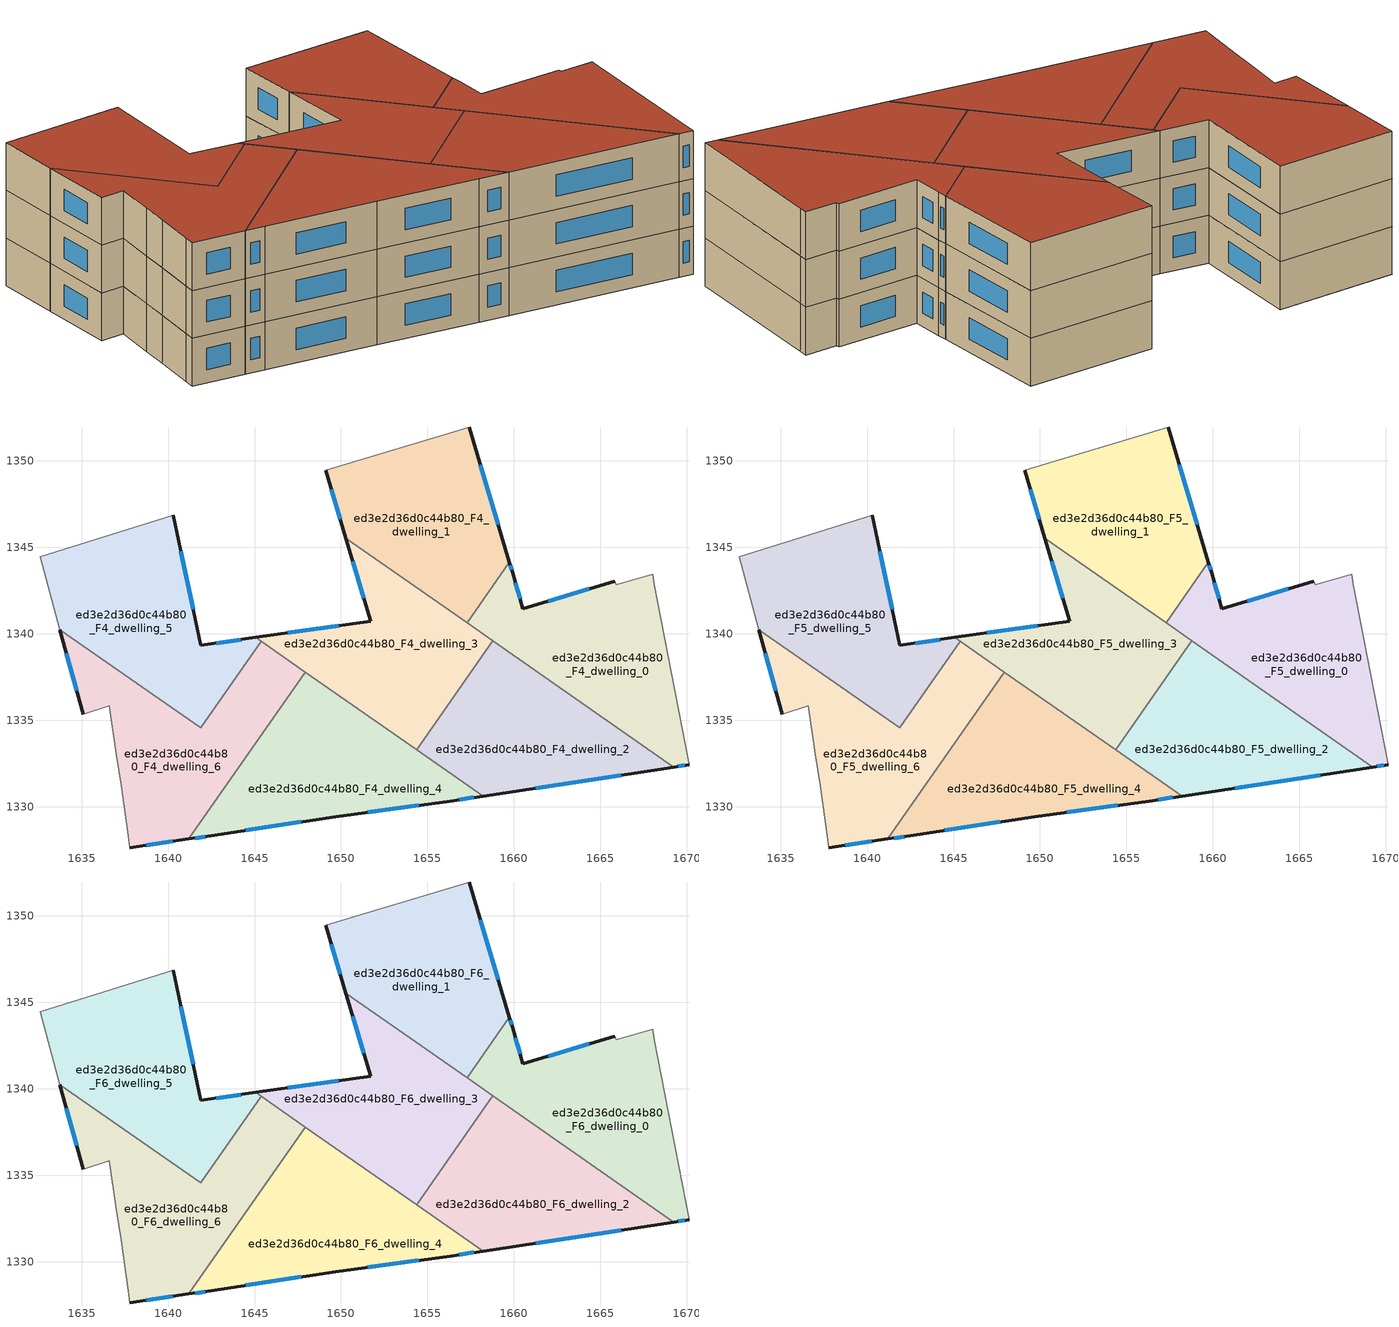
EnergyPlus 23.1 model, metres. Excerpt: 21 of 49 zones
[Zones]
ed3e2d36d0c44b80_F4_dwelling_0
 floor to ed3e2d36d0c44b80_F3_dwelling_0 (EU_floor_Construction): 1668.02,1343.44 1668.12,1342.84 1670.12,1332.43 1669.25,1332.3 1657.29,1340.64 1659.74,1344.15 1659.92,1343.54 1660.52,1341.44 1665.82,1343.04 1665.92,1342.84 z12
 wall outside (EU_wall_Construction): 1665.82,1343.04 1660.52,1341.44 1659.92,1343.54 1659.74,1344.15 / 1669.25,1332.3 1670.12,1332.43 z12:15
 wall adiabatic (EU_wall_Construction): 1670.12,1332.43 1668.12,1342.84 1668.02,1343.44 1665.92,1342.84 1665.82,1343.04 z12:15
 wall to ed3e2d36d0c44b80_F4_dwelling_2 (EU_wall_Construction): 1658.79,1339.6 1669.25,1332.3 z12:15
 wall to ed3e2d36d0c44b80_F4_dwelling_1 (EU_wall_Construction): 1659.74,1344.15 1657.29,1340.64 z12:15
 wall to ed3e2d36d0c44b80_F4_dwelling_3 (EU_wall_Construction): 1657.29,1340.64 1658.79,1339.6 z12:15
 window (EU_Window_Construction): 1664.35,1342.6 1661.98,1341.88 / 1669.49,1332.33 1669.88,1332.39 / 1659.87,1343.71 1659.79,1343.98 / 1660.35,1342.02 1660.08,1342.96 z12.83:14.17
ed3e2d36d0c44b80_F4_dwelling_1
 floor to ed3e2d36d0c44b80_F3_dwelling_1 (EU_floor_Construction): 1657.42,1351.95 1659.74,1344.15 1657.29,1340.64 1650.28,1345.53 1649.11,1349.45 z12
 wall outside (EU_wall_Construction): 1659.74,1344.15 1657.42,1351.95 / 1649.11,1349.45 1650.28,1345.53 z12:15
 wall adiabatic (EU_wall_Construction): 1657.42,1351.95 1649.11,1349.45 z12:15
 wall to ed3e2d36d0c44b80_F4_dwelling_3 (EU_wall_Construction): 1650.28,1345.53 1657.29,1340.64 z12:15
 window (EU_Window_Construction): 1659.09,1346.31 1658.06,1349.79 / 1649.43,1348.36 1649.96,1346.62 z12.83:14.17
ed3e2d36d0c44b80_F4_dwelling_2
 floor to ed3e2d36d0c44b80_F3_dwelling_2 (EU_floor_Construction): 1669.25,1332.3 1658.22,1330.62 1654.39,1333.29 1658.79,1339.59 z12
 wall outside (EU_wall_Construction): 1658.22,1330.62 1669.25,1332.3 z12:15
 wall to ed3e2d36d0c44b80_F4_dwelling_3 (EU_wall_Construction): 1658.79,1339.59 1654.39,1333.29 z12:15
 wall to ed3e2d36d0c44b80_F4_dwelling_4 (EU_wall_Construction): 1654.39,1333.29 1658.22,1330.62 z12:15
 window (EU_Window_Construction): 1661.27,1331.09 1666.19,1331.83 z12.83:14.17
ed3e2d36d0c44b80_F4_dwelling_3
 floor to ed3e2d36d0c44b80_F3_dwelling_3 (EU_floor_Construction): 1658.79,1339.59 1654.39,1333.29 1645.07,1339.79 1651.71,1340.74 1650.28,1345.53 z12
 wall outside (EU_wall_Construction): 1650.28,1345.53 1651.71,1340.74 1645.07,1339.79 z12:15
 wall to ed3e2d36d0c44b80_F4_dwelling_6 (EU_wall_Construction): 1645.38,1339.58 1647.94,1337.79 z12:15
 wall to ed3e2d36d0c44b80_F4_dwelling_5 (EU_wall_Construction): 1645.07,1339.79 1645.38,1339.58 z12:15
 wall to ed3e2d36d0c44b80_F4_dwelling_4 (EU_wall_Construction): 1647.94,1337.79 1654.39,1333.29 z12:15
 window (EU_Window_Construction): 1650.68,1344.21 1651.31,1342.07 / 1649.87,1340.48 1646.91,1340.06 z12.83:14.17
ed3e2d36d0c44b80_F4_dwelling_4
 floor to ed3e2d36d0c44b80_F3_dwelling_4 (EU_floor_Construction): 1658.22,1330.62 1656.31,1330.33 1649.7,1329.43 1642.5,1328.33 1641.2,1328.14 1647.94,1337.79 z12
 wall outside (EU_wall_Construction): 1641.2,1328.14 1642.5,1328.33 1649.7,1329.43 1656.31,1330.33 1658.22,1330.62 z12:15
 wall to ed3e2d36d0c44b80_F4_dwelling_6 (EU_wall_Construction): 1647.94,1337.79 1641.2,1328.14 z12:15
 window (EU_Window_Construction): 1651.53,1329.68 1654.48,1330.08 / 1644.49,1328.64 1647.71,1329.13 / 1641.56,1328.2 1642.14,1328.28 / 1656.84,1330.41 1657.69,1330.54 z12.83:14.17
ed3e2d36d0c44b80_F4_dwelling_5
 floor to ed3e2d36d0c44b80_F3_dwelling_5 (EU_floor_Construction): 1640.3,1346.85 1641.9,1339.34 1645.07,1339.79 1645.38,1339.58 1641.88,1334.57 1633.75,1340.25 1632.6,1344.45 z12
 wall outside (EU_wall_Construction): 1645.07,1339.79 1641.9,1339.34 1640.3,1346.85 z12:15
 wall adiabatic (EU_wall_Construction): 1640.3,1346.85 1632.6,1344.45 1633.75,1340.25 z12:15
 wall to ed3e2d36d0c44b80_F4_dwelling_6 (EU_wall_Construction): 1641.89,1334.57 1645.38,1339.58 / 1633.75,1340.25 1641.88,1334.57 z12:15
 window (EU_Window_Construction): 1641.46,1341.42 1640.75,1344.77 / 1644.19,1339.67 1642.78,1339.47 z12.83:14.17
ed3e2d36d0c44b80_F4_dwelling_6
 floor to ed3e2d36d0c44b80_F3_dwelling_6 (EU_floor_Construction): 1647.94,1337.79 1641.2,1328.14 1637.8,1327.63 1637.7,1328.34 1637.3,1331.24 1637,1333.04 1636.6,1335.84 1635.1,1335.34 1633.75,1340.25 1641.88,1334.57 1645.38,1339.58 z12
 wall outside (EU_wall_Construction): 1633.75,1340.25 1635.1,1335.34 / 1637.8,1327.63 1641.2,1328.14 z12:15
 wall adiabatic (EU_wall_Construction): 1635.1,1335.34 1636.6,1335.84 1637,1333.04 1637.3,1331.24 1637.7,1328.34 1637.8,1327.63 z12:15
 window (EU_Window_Construction): 1634.12,1338.89 1634.72,1336.7 / 1638.74,1327.78 1640.26,1328 z12.83:14.17
ed3e2d36d0c44b80_F5_dwelling_0
 floor to ed3e2d36d0c44b80_F4_dwelling_0 (EU_floor_Construction): 1668.02,1343.44 1668.12,1342.84 1670.12,1332.43 1669.25,1332.3 1657.29,1340.64 1659.74,1344.15 1659.92,1343.54 1660.52,1341.44 1665.82,1343.04 1665.92,1342.84 z15
 wall outside (EU_wall_Construction): 1665.82,1343.04 1660.52,1341.44 1659.92,1343.54 1659.74,1344.15 / 1669.25,1332.3 1670.12,1332.43 z15:18
 wall adiabatic (EU_wall_Construction): 1670.12,1332.43 1668.12,1342.84 1668.02,1343.44 1665.92,1342.84 1665.82,1343.04 z15:18
 wall to ed3e2d36d0c44b80_F5_dwelling_2 (EU_wall_Construction): 1658.79,1339.6 1669.25,1332.3 z15:18
 wall to ed3e2d36d0c44b80_F5_dwelling_1 (EU_wall_Construction): 1659.74,1344.15 1657.29,1340.64 z15:18
 wall to ed3e2d36d0c44b80_F5_dwelling_3 (EU_wall_Construction): 1657.29,1340.64 1658.79,1339.6 z15:18
 window (EU_Window_Construction): 1664.35,1342.6 1661.98,1341.88 / 1669.49,1332.33 1669.88,1332.39 / 1659.87,1343.71 1659.79,1343.98 / 1660.35,1342.02 1660.08,1342.96 z15.83:17.17
ed3e2d36d0c44b80_F5_dwelling_1
 floor to ed3e2d36d0c44b80_F4_dwelling_1 (EU_floor_Construction): 1657.42,1351.95 1659.74,1344.15 1657.29,1340.64 1650.28,1345.53 1649.11,1349.45 z15
 wall outside (EU_wall_Construction): 1659.74,1344.15 1657.42,1351.95 / 1649.11,1349.45 1650.28,1345.53 z15:18
 wall adiabatic (EU_wall_Construction): 1657.42,1351.95 1649.11,1349.45 z15:18
 wall to ed3e2d36d0c44b80_F5_dwelling_3 (EU_wall_Construction): 1650.28,1345.53 1657.29,1340.64 z15:18
 window (EU_Window_Construction): 1659.09,1346.31 1658.06,1349.79 / 1649.43,1348.36 1649.96,1346.62 z15.83:17.17
ed3e2d36d0c44b80_F5_dwelling_2
 floor to ed3e2d36d0c44b80_F4_dwelling_2 (EU_floor_Construction): 1669.25,1332.3 1658.22,1330.62 1654.39,1333.29 1658.79,1339.59 z15
 wall outside (EU_wall_Construction): 1658.22,1330.62 1669.25,1332.3 z15:18
 wall to ed3e2d36d0c44b80_F5_dwelling_3 (EU_wall_Construction): 1658.79,1339.59 1654.39,1333.29 z15:18
 wall to ed3e2d36d0c44b80_F5_dwelling_4 (EU_wall_Construction): 1654.39,1333.29 1658.22,1330.62 z15:18
 window (EU_Window_Construction): 1661.27,1331.09 1666.19,1331.83 z15.83:17.17
ed3e2d36d0c44b80_F5_dwelling_3
 floor to ed3e2d36d0c44b80_F4_dwelling_3 (EU_floor_Construction): 1658.79,1339.59 1654.39,1333.29 1645.07,1339.79 1651.71,1340.74 1650.28,1345.53 z15
 wall outside (EU_wall_Construction): 1650.28,1345.53 1651.71,1340.74 1645.07,1339.79 z15:18
 wall to ed3e2d36d0c44b80_F5_dwelling_6 (EU_wall_Construction): 1645.38,1339.58 1647.94,1337.79 z15:18
 wall to ed3e2d36d0c44b80_F5_dwelling_5 (EU_wall_Construction): 1645.07,1339.79 1645.38,1339.58 z15:18
 wall to ed3e2d36d0c44b80_F5_dwelling_4 (EU_wall_Construction): 1647.94,1337.79 1654.39,1333.29 z15:18
 window (EU_Window_Construction): 1650.68,1344.21 1651.31,1342.07 / 1649.87,1340.48 1646.91,1340.06 z15.83:17.17
ed3e2d36d0c44b80_F5_dwelling_4
 floor to ed3e2d36d0c44b80_F4_dwelling_4 (EU_floor_Construction): 1658.22,1330.62 1656.31,1330.33 1649.7,1329.43 1642.5,1328.33 1641.2,1328.14 1647.94,1337.79 z15
 wall outside (EU_wall_Construction): 1641.2,1328.14 1642.5,1328.33 1649.7,1329.43 1656.31,1330.33 1658.22,1330.62 z15:18
 wall to ed3e2d36d0c44b80_F5_dwelling_6 (EU_wall_Construction): 1647.94,1337.79 1641.2,1328.14 z15:18
 window (EU_Window_Construction): 1651.53,1329.68 1654.48,1330.08 / 1644.49,1328.64 1647.71,1329.13 / 1641.56,1328.2 1642.14,1328.28 / 1656.84,1330.41 1657.69,1330.54 z15.83:17.17
ed3e2d36d0c44b80_F5_dwelling_5
 floor to ed3e2d36d0c44b80_F4_dwelling_5 (EU_floor_Construction): 1640.3,1346.85 1641.9,1339.34 1645.07,1339.79 1645.38,1339.58 1641.88,1334.57 1633.75,1340.25 1632.6,1344.45 z15
 wall outside (EU_wall_Construction): 1645.07,1339.79 1641.9,1339.34 1640.3,1346.85 z15:18
 wall adiabatic (EU_wall_Construction): 1640.3,1346.85 1632.6,1344.45 1633.75,1340.25 z15:18
 wall to ed3e2d36d0c44b80_F5_dwelling_6 (EU_wall_Construction): 1641.89,1334.57 1645.38,1339.58 / 1633.75,1340.25 1641.88,1334.57 z15:18
 window (EU_Window_Construction): 1641.46,1341.42 1640.75,1344.77 / 1644.19,1339.67 1642.78,1339.47 z15.83:17.17
ed3e2d36d0c44b80_F5_dwelling_6
 floor to ed3e2d36d0c44b80_F4_dwelling_6 (EU_floor_Construction): 1647.94,1337.79 1641.2,1328.14 1637.8,1327.63 1637.7,1328.34 1637.3,1331.24 1637,1333.04 1636.6,1335.84 1635.1,1335.34 1633.75,1340.25 1641.88,1334.57 1645.38,1339.58 z15
 wall outside (EU_wall_Construction): 1633.75,1340.25 1635.1,1335.34 / 1637.8,1327.63 1641.2,1328.14 z15:18
 wall adiabatic (EU_wall_Construction): 1635.1,1335.34 1636.6,1335.84 1637,1333.04 1637.3,1331.24 1637.7,1328.34 1637.8,1327.63 z15:18
 window (EU_Window_Construction): 1634.12,1338.89 1634.72,1336.7 / 1638.74,1327.78 1640.26,1328 z15.83:17.17
ed3e2d36d0c44b80_F6_dwelling_0
 floor to ed3e2d36d0c44b80_F5_dwelling_0 (EU_floor_Construction): 1668.02,1343.44 1668.12,1342.84 1670.12,1332.43 1669.25,1332.3 1657.29,1340.64 1659.74,1344.15 1659.92,1343.54 1660.52,1341.44 1665.82,1343.04 1665.92,1342.84 z18
 wall outside (EU_wall_Construction): 1665.82,1343.04 1660.52,1341.44 1659.92,1343.54 1659.74,1344.15 / 1669.25,1332.3 1670.12,1332.43 z18:21
 wall adiabatic (EU_wall_Construction): 1670.12,1332.43 1668.12,1342.84 1668.02,1343.44 1665.92,1342.84 1665.82,1343.04 z18:21
 wall to ed3e2d36d0c44b80_F6_dwelling_2 (EU_wall_Construction): 1658.79,1339.6 1669.25,1332.3 z18:21
 wall to ed3e2d36d0c44b80_F6_dwelling_1 (EU_wall_Construction): 1659.74,1344.15 1657.29,1340.64 z18:21
 wall to ed3e2d36d0c44b80_F6_dwelling_3 (EU_wall_Construction): 1657.29,1340.64 1658.79,1339.6 z18:21
 window (EU_Window_Construction): 1664.35,1342.6 1661.98,1341.88 / 1669.49,1332.33 1669.88,1332.39 / 1659.87,1343.71 1659.79,1343.98 / 1660.35,1342.02 1660.08,1342.96 z18.83:20.17
 roof outside (EU_roof_Construction): 1670.12,1332.43 1668.12,1342.84 1668.02,1343.44 1665.92,1342.84 1665.82,1343.04 1660.52,1341.44 1659.92,1343.54 1659.74,1344.15 1657.29,1340.64 1669.25,1332.3 z21
ed3e2d36d0c44b80_F6_dwelling_1
 floor to ed3e2d36d0c44b80_F5_dwelling_1 (EU_floor_Construction): 1657.42,1351.95 1659.74,1344.15 1657.29,1340.64 1650.28,1345.53 1649.11,1349.45 z18
 wall outside (EU_wall_Construction): 1659.74,1344.15 1657.42,1351.95 / 1649.11,1349.45 1650.28,1345.53 z18:21
 wall adiabatic (EU_wall_Construction): 1657.42,1351.95 1649.11,1349.45 z18:21
 wall to ed3e2d36d0c44b80_F6_dwelling_3 (EU_wall_Construction): 1650.28,1345.53 1657.29,1340.64 z18:21
 window (EU_Window_Construction): 1659.09,1346.31 1658.06,1349.79 / 1649.43,1348.36 1649.96,1346.62 z18.83:20.17
 roof outside (EU_roof_Construction): 1657.29,1340.64 1659.74,1344.15 1657.42,1351.95 1649.11,1349.45 1650.28,1345.53 z21
ed3e2d36d0c44b80_F6_dwelling_2
 floor to ed3e2d36d0c44b80_F5_dwelling_2 (EU_floor_Construction): 1669.25,1332.3 1658.22,1330.62 1654.39,1333.29 1658.79,1339.59 z18
 wall outside (EU_wall_Construction): 1658.22,1330.62 1669.25,1332.3 z18:21
 wall to ed3e2d36d0c44b80_F6_dwelling_3 (EU_wall_Construction): 1658.79,1339.59 1654.39,1333.29 z18:21
 wall to ed3e2d36d0c44b80_F6_dwelling_4 (EU_wall_Construction): 1654.39,1333.29 1658.22,1330.62 z18:21
 window (EU_Window_Construction): 1661.27,1331.09 1666.19,1331.83 z18.83:20.17
 roof outside (EU_roof_Construction): 1669.25,1332.3 1658.79,1339.59 1654.39,1333.29 1658.22,1330.62 z21
ed3e2d36d0c44b80_F6_dwelling_3
 floor to ed3e2d36d0c44b80_F5_dwelling_3 (EU_floor_Construction): 1658.79,1339.59 1654.39,1333.29 1645.07,1339.79 1651.71,1340.74 1650.28,1345.53 z18
 wall outside (EU_wall_Construction): 1650.28,1345.53 1651.71,1340.74 1645.07,1339.79 z18:21
 wall to ed3e2d36d0c44b80_F6_dwelling_6 (EU_wall_Construction): 1645.38,1339.58 1647.94,1337.79 z18:21
 wall to ed3e2d36d0c44b80_F6_dwelling_5 (EU_wall_Construction): 1645.07,1339.79 1645.38,1339.58 z18:21
 wall to ed3e2d36d0c44b80_F6_dwelling_4 (EU_wall_Construction): 1647.94,1337.79 1654.39,1333.29 z18:21
 window (EU_Window_Construction): 1650.68,1344.21 1651.31,1342.07 / 1649.87,1340.48 1646.91,1340.06 z18.83:20.17
 roof outside (EU_roof_Construction): 1654.39,1333.29 1658.79,1339.59 1650.28,1345.53 1651.71,1340.74 1645.07,1339.79 z21
ed3e2d36d0c44b80_F6_dwelling_4
 floor to ed3e2d36d0c44b80_F5_dwelling_4 (EU_floor_Construction): 1658.22,1330.62 1656.31,1330.33 1649.7,1329.43 1642.5,1328.33 1641.2,1328.14 1647.94,1337.79 z18
 wall outside (EU_wall_Construction): 1641.2,1328.14 1642.5,1328.33 1649.7,1329.43 1656.31,1330.33 1658.22,1330.62 z18:21
 wall to ed3e2d36d0c44b80_F6_dwelling_6 (EU_wall_Construction): 1647.94,1337.79 1641.2,1328.14 z18:21
 window (EU_Window_Construction): 1651.53,1329.68 1654.48,1330.08 / 1644.49,1328.64 1647.71,1329.13 / 1641.56,1328.2 1642.14,1328.28 / 1656.84,1330.41 1657.69,1330.54 z18.83:20.17
 roof outside (EU_roof_Construction): 1658.22,1330.62 1647.94,1337.79 1641.2,1328.14 1642.5,1328.33 1649.7,1329.43 1656.31,1330.33 z21
ed3e2d36d0c44b80_F6_dwelling_5
 floor to ed3e2d36d0c44b80_F5_dwelling_5 (EU_floor_Construction): 1640.3,1346.85 1641.9,1339.34 1645.07,1339.79 1645.38,1339.58 1641.88,1334.57 1633.75,1340.25 1632.6,1344.45 z18
 wall outside (EU_wall_Construction): 1645.07,1339.79 1641.9,1339.34 1640.3,1346.85 z18:21
 wall adiabatic (EU_wall_Construction): 1640.3,1346.85 1632.6,1344.45 1633.75,1340.25 z18:21
 wall to ed3e2d36d0c44b80_F6_dwelling_6 (EU_wall_Construction): 1641.89,1334.57 1645.38,1339.58 / 1633.75,1340.25 1641.88,1334.57 z18:21
 window (EU_Window_Construction): 1641.46,1341.42 1640.75,1344.77 / 1644.19,1339.67 1642.78,1339.47 z18.83:20.17
 roof outside (EU_roof_Construction): 1641.89,1334.57 1645.38,1339.58 1645.07,1339.79 1641.9,1339.34 1640.3,1346.85 1632.6,1344.45 1633.75,1340.25 z21
ed3e2d36d0c44b80_F6_dwelling_6
 floor to ed3e2d36d0c44b80_F5_dwelling_6 (EU_floor_Construction): 1647.94,1337.79 1641.2,1328.14 1637.8,1327.63 1637.7,1328.34 1637.3,1331.24 1637,1333.04 1636.6,1335.84 1635.1,1335.34 1633.75,1340.25 1641.88,1334.57 1645.38,1339.58 z18
 wall outside (EU_wall_Construction): 1633.75,1340.25 1635.1,1335.34 / 1637.8,1327.63 1641.2,1328.14 z18:21
 wall adiabatic (EU_wall_Construction): 1635.1,1335.34 1636.6,1335.84 1637,1333.04 1637.3,1331.24 1637.7,1328.34 1637.8,1327.63 z18:21
 window (EU_Window_Construction): 1634.12,1338.89 1634.72,1336.7 / 1638.74,1327.78 1640.26,1328 z18.83:20.17
 roof outside (EU_roof_Construction): 1641.2,1328.14 1647.94,1337.79 1645.38,1339.58 1641.89,1334.57 1633.75,1340.25 1635.1,1335.34 1636.6,1335.84 1637,1333.04 1637.3,1331.24 1637.7,1328.34 1637.8,1327.63 z21
[Building]
EU S2 Campaign: North Axis=0; Terrain=City; Solar Distribution=FullExterior
[Site:Location]
Lyon-Bron: Latitude=45.75; Longitude=5; Time Zone=1; Elevation=198
[SizingPeriod:WeatherFileDays]
AnnualSizingPeriod: Begin Month=1; Begin Day of Month=1; End Month=12; End Day of Month=31; Day of Week for Start Day=Monday; Use Weather File Daylight Saving Period=No; Use Weather File Rain and Snow Indicators=No
[MATERIAL]
EU_InternalMass_Material: Roughness=MediumRough; Thickness=0.1; Conductivity=1; Density=1800; Specific Heat=900; Thermal Absorptance=0.9; Solar Absorptance=0.7; Visible Absorptance=0.7
[MATERIAL:NOMASS] Roughness=MediumRough; Thermal Absorptance=0.9; Solar Absorptance=0.7; Visible Absorptance=0.7
Name | Thermal Resistance
EU_wall_NoMass | 1.97775
EU_roof_NoMass | 1.81626
EU_floor_NoMass | 1.84812
[WINDOWMATERIAL:SIMPLEGLAZINGSYSTEM]
EU_Window_SimpleGlazing: UFactor=3.27502; Solar Heat Gain Coefficient=0.76; Visible Transmittance=0.76
[CONSTRUCTION]
EU_wall_Construction: EU_wall_NoMass
EU_roof_Construction: EU_roof_NoMass
EU_floor_Construction: EU_floor_NoMass
EU_Window_Construction: EU_Window_SimpleGlazing
EU_InternalMass_Construction: EU_InternalMass_Material
[ZONE] Type=1; Multiplier=1; Ceiling Height=autocalculate; Floor Area=autocalculate; Part of Total Floor Area=Yes
Name | Volume
ed3e2d36d0c44b80_F4_dwelling_0; ed3e2d36d0c44b80_F5_dwelling_0; ed3e2d36d0c44b80_F6_dwelling_0 | 213.828
ed3e2d36d0c44b80_F4_dwelling_1; ed3e2d36d0c44b80_F5_dwelling_1; ed3e2d36d0c44b80_F6_dwelling_1 | 213.829
ed3e2d36d0c44b80_F4_dwelling_2; ed3e2d36d0c44b80_F5_dwelling_2; ed3e2d36d0c44b80_F6_dwelling_2 | 200.834
ed3e2d36d0c44b80_F4_dwelling_3; ed3e2d36d0c44b80_F5_dwelling_3; ed3e2d36d0c44b80_F6_dwelling_3 | 200.864
ed3e2d36d0c44b80_F4_dwelling_4; ed3e2d36d0c44b80_F5_dwelling_4; ed3e2d36d0c44b80_F6_dwelling_4 | 220.289
ed3e2d36d0c44b80_F4_dwelling_5; ed3e2d36d0c44b80_F5_dwelling_5; ed3e2d36d0c44b80_F6_dwelling_5 | 226.76
ed3e2d36d0c44b80_F4_dwelling_6; ed3e2d36d0c44b80_F5_dwelling_6; ed3e2d36d0c44b80_F6_dwelling_6 | 220.271
[INTERNALMASS] Construction=EU_InternalMass_Construction
Name | Zone or ZoneList | Surface Area
ed3e2d36d0c44b80_F4_dwelling_0_EU_InternalMass | ed3e2d36d0c44b80_F4_dwelling_0 | 71.2754
ed3e2d36d0c44b80_F4_dwelling_1_EU_InternalMass | ed3e2d36d0c44b80_F4_dwelling_1 | 71.2759
ed3e2d36d0c44b80_F4_dwelling_2_EU_InternalMass | ed3e2d36d0c44b80_F4_dwelling_2 | 66.9418
ed3e2d36d0c44b80_F4_dwelling_3_EU_InternalMass | ed3e2d36d0c44b80_F4_dwelling_3 | 66.9558
ed3e2d36d0c44b80_F4_dwelling_4_EU_InternalMass | ed3e2d36d0c44b80_F4_dwelling_4 | 73.4312
ed3e2d36d0c44b80_F4_dwelling_5_EU_InternalMass | ed3e2d36d0c44b80_F4_dwelling_5 | 75.5865
ed3e2d36d0c44b80_F4_dwelling_6_EU_InternalMass | ed3e2d36d0c44b80_F4_dwelling_6 | 73.4237
ed3e2d36d0c44b80_F5_dwelling_0_EU_InternalMass | ed3e2d36d0c44b80_F5_dwelling_0 | 71.2754
ed3e2d36d0c44b80_F5_dwelling_1_EU_InternalMass | ed3e2d36d0c44b80_F5_dwelling_1 | 71.2759
ed3e2d36d0c44b80_F5_dwelling_2_EU_InternalMass | ed3e2d36d0c44b80_F5_dwelling_2 | 66.9418
ed3e2d36d0c44b80_F5_dwelling_3_EU_InternalMass | ed3e2d36d0c44b80_F5_dwelling_3 | 66.9558
ed3e2d36d0c44b80_F5_dwelling_4_EU_InternalMass | ed3e2d36d0c44b80_F5_dwelling_4 | 73.4312
ed3e2d36d0c44b80_F5_dwelling_5_EU_InternalMass | ed3e2d36d0c44b80_F5_dwelling_5 | 75.5865
ed3e2d36d0c44b80_F5_dwelling_6_EU_InternalMass | ed3e2d36d0c44b80_F5_dwelling_6 | 73.4237
ed3e2d36d0c44b80_F6_dwelling_0_EU_InternalMass | ed3e2d36d0c44b80_F6_dwelling_0 | 71.2754
ed3e2d36d0c44b80_F6_dwelling_1_EU_InternalMass | ed3e2d36d0c44b80_F6_dwelling_1 | 71.2759
ed3e2d36d0c44b80_F6_dwelling_2_EU_InternalMass | ed3e2d36d0c44b80_F6_dwelling_2 | 66.9418
ed3e2d36d0c44b80_F6_dwelling_3_EU_InternalMass | ed3e2d36d0c44b80_F6_dwelling_3 | 66.9558
ed3e2d36d0c44b80_F6_dwelling_4_EU_InternalMass | ed3e2d36d0c44b80_F6_dwelling_4 | 73.4312
ed3e2d36d0c44b80_F6_dwelling_5_EU_InternalMass | ed3e2d36d0c44b80_F6_dwelling_5 | 75.5865
ed3e2d36d0c44b80_F6_dwelling_6_EU_InternalMass | ed3e2d36d0c44b80_F6_dwelling_6 | 73.4237
[OTHEREQUIPMENT] Fuel Type=Electricity; Design Level Calculation Method=Watts/Area; Power per Zone Floor Area=1; Fraction Latent=0; Fraction Radiant=0; Fraction Lost=0; Carbon Dioxide Generation Rate=0; EndUse Subcategory=EU_Step8_InternalGains
Name | Zone or ZoneList or Space or SpaceList | Schedule
EU_Step8_InternalGain_ed3e2d36d0c44b80_F4_dwelling_0_f000 | ed3e2d36d0c44b80_F4_dwelling_0 | EU_Step8_GainSchedule_ed3e2d36d0c44b80_F4_dwelling_0_f000
EU_Step8_InternalGain_ed3e2d36d0c44b80_F4_dwelling_1_f000 | ed3e2d36d0c44b80_F4_dwelling_1 | EU_Step8_GainSchedule_ed3e2d36d0c44b80_F4_dwelling_1_f000
EU_Step8_InternalGain_ed3e2d36d0c44b80_F4_dwelling_2_f000 | ed3e2d36d0c44b80_F4_dwelling_2 | EU_Step8_GainSchedule_ed3e2d36d0c44b80_F4_dwelling_2_f000
EU_Step8_InternalGain_ed3e2d36d0c44b80_F4_dwelling_3_f000 | ed3e2d36d0c44b80_F4_dwelling_3 | EU_Step8_GainSchedule_ed3e2d36d0c44b80_F4_dwelling_3_f000
EU_Step8_InternalGain_ed3e2d36d0c44b80_F4_dwelling_4_f000 | ed3e2d36d0c44b80_F4_dwelling_4 | EU_Step8_GainSchedule_ed3e2d36d0c44b80_F4_dwelling_4_f000
EU_Step8_InternalGain_ed3e2d36d0c44b80_F4_dwelling_5_f000 | ed3e2d36d0c44b80_F4_dwelling_5 | EU_Step8_GainSchedule_ed3e2d36d0c44b80_F4_dwelling_5_f000
EU_Step8_InternalGain_ed3e2d36d0c44b80_F4_dwelling_6_f000 | ed3e2d36d0c44b80_F4_dwelling_6 | EU_Step8_GainSchedule_ed3e2d36d0c44b80_F4_dwelling_6_f000
EU_Step8_InternalGain_ed3e2d36d0c44b80_F5_dwelling_0_f000 | ed3e2d36d0c44b80_F5_dwelling_0 | EU_Step8_GainSchedule_ed3e2d36d0c44b80_F5_dwelling_0_f000
EU_Step8_InternalGain_ed3e2d36d0c44b80_F5_dwelling_1_f000 | ed3e2d36d0c44b80_F5_dwelling_1 | EU_Step8_GainSchedule_ed3e2d36d0c44b80_F5_dwelling_1_f000
EU_Step8_InternalGain_ed3e2d36d0c44b80_F5_dwelling_2_f000 | ed3e2d36d0c44b80_F5_dwelling_2 | EU_Step8_GainSchedule_ed3e2d36d0c44b80_F5_dwelling_2_f000
EU_Step8_InternalGain_ed3e2d36d0c44b80_F5_dwelling_3_f000 | ed3e2d36d0c44b80_F5_dwelling_3 | EU_Step8_GainSchedule_ed3e2d36d0c44b80_F5_dwelling_3_f000
EU_Step8_InternalGain_ed3e2d36d0c44b80_F5_dwelling_4_f000 | ed3e2d36d0c44b80_F5_dwelling_4 | EU_Step8_GainSchedule_ed3e2d36d0c44b80_F5_dwelling_4_f000
EU_Step8_InternalGain_ed3e2d36d0c44b80_F5_dwelling_5_f000 | ed3e2d36d0c44b80_F5_dwelling_5 | EU_Step8_GainSchedule_ed3e2d36d0c44b80_F5_dwelling_5_f000
EU_Step8_InternalGain_ed3e2d36d0c44b80_F5_dwelling_6_f000 | ed3e2d36d0c44b80_F5_dwelling_6 | EU_Step8_GainSchedule_ed3e2d36d0c44b80_F5_dwelling_6_f000
EU_Step8_InternalGain_ed3e2d36d0c44b80_F6_dwelling_0_f000 | ed3e2d36d0c44b80_F6_dwelling_0 | EU_Step8_GainSchedule_ed3e2d36d0c44b80_F6_dwelling_0_f000
EU_Step8_InternalGain_ed3e2d36d0c44b80_F6_dwelling_1_f000 | ed3e2d36d0c44b80_F6_dwelling_1 | EU_Step8_GainSchedule_ed3e2d36d0c44b80_F6_dwelling_1_f000
EU_Step8_InternalGain_ed3e2d36d0c44b80_F6_dwelling_2_f000 | ed3e2d36d0c44b80_F6_dwelling_2 | EU_Step8_GainSchedule_ed3e2d36d0c44b80_F6_dwelling_2_f000
EU_Step8_InternalGain_ed3e2d36d0c44b80_F6_dwelling_3_f000 | ed3e2d36d0c44b80_F6_dwelling_3 | EU_Step8_GainSchedule_ed3e2d36d0c44b80_F6_dwelling_3_f000
EU_Step8_InternalGain_ed3e2d36d0c44b80_F6_dwelling_4_f000 | ed3e2d36d0c44b80_F6_dwelling_4 | EU_Step8_GainSchedule_ed3e2d36d0c44b80_F6_dwelling_4_f000
EU_Step8_InternalGain_ed3e2d36d0c44b80_F6_dwelling_5_f000 | ed3e2d36d0c44b80_F6_dwelling_5 | EU_Step8_GainSchedule_ed3e2d36d0c44b80_F6_dwelling_5_f000
EU_Step8_InternalGain_ed3e2d36d0c44b80_F6_dwelling_6_f000 | ed3e2d36d0c44b80_F6_dwelling_6 | EU_Step8_GainSchedule_ed3e2d36d0c44b80_F6_dwelling_6_f000
[ZONEVENTILATION:DESIGNFLOWRATE] Schedule=EU_AlwaysOn; Design Flow Rate Calculation Method=AirChanges/Hour; Air Changes per Hour=0.759424; Ventilation Type=Natural; Fan Pressure Rise=0; Fan Total Efficiency=1; Constant Term Coefficient=1; Temperature Term Coefficient=0; Velocity Term Coefficient=0; Velocity Squared Term Coefficient=0; Minimum Indoor Temperature=-100; Maximum Indoor Temperature=100; Delta Temperature=-100; Minimum Outdoor Temperature=-100; Maximum Outdoor Temperature=100; Maximum Wind Speed=40
Name | Zone or ZoneList or Space or SpaceList
EU_ConstantAir_ed3e2d36d0c44b80_F4_dwelling_0 | ed3e2d36d0c44b80_F4_dwelling_0
EU_ConstantAir_ed3e2d36d0c44b80_F4_dwelling_1 | ed3e2d36d0c44b80_F4_dwelling_1
EU_ConstantAir_ed3e2d36d0c44b80_F4_dwelling_2 | ed3e2d36d0c44b80_F4_dwelling_2
EU_ConstantAir_ed3e2d36d0c44b80_F4_dwelling_3 | ed3e2d36d0c44b80_F4_dwelling_3
EU_ConstantAir_ed3e2d36d0c44b80_F4_dwelling_4 | ed3e2d36d0c44b80_F4_dwelling_4
EU_ConstantAir_ed3e2d36d0c44b80_F4_dwelling_5 | ed3e2d36d0c44b80_F4_dwelling_5
EU_ConstantAir_ed3e2d36d0c44b80_F4_dwelling_6 | ed3e2d36d0c44b80_F4_dwelling_6
EU_ConstantAir_ed3e2d36d0c44b80_F5_dwelling_0 | ed3e2d36d0c44b80_F5_dwelling_0
EU_ConstantAir_ed3e2d36d0c44b80_F5_dwelling_1 | ed3e2d36d0c44b80_F5_dwelling_1
EU_ConstantAir_ed3e2d36d0c44b80_F5_dwelling_2 | ed3e2d36d0c44b80_F5_dwelling_2
EU_ConstantAir_ed3e2d36d0c44b80_F5_dwelling_3 | ed3e2d36d0c44b80_F5_dwelling_3
EU_ConstantAir_ed3e2d36d0c44b80_F5_dwelling_4 | ed3e2d36d0c44b80_F5_dwelling_4
EU_ConstantAir_ed3e2d36d0c44b80_F5_dwelling_5 | ed3e2d36d0c44b80_F5_dwelling_5
EU_ConstantAir_ed3e2d36d0c44b80_F5_dwelling_6 | ed3e2d36d0c44b80_F5_dwelling_6
EU_ConstantAir_ed3e2d36d0c44b80_F6_dwelling_0 | ed3e2d36d0c44b80_F6_dwelling_0
EU_ConstantAir_ed3e2d36d0c44b80_F6_dwelling_1 | ed3e2d36d0c44b80_F6_dwelling_1
EU_ConstantAir_ed3e2d36d0c44b80_F6_dwelling_2 | ed3e2d36d0c44b80_F6_dwelling_2
EU_ConstantAir_ed3e2d36d0c44b80_F6_dwelling_3 | ed3e2d36d0c44b80_F6_dwelling_3
EU_ConstantAir_ed3e2d36d0c44b80_F6_dwelling_4 | ed3e2d36d0c44b80_F6_dwelling_4
EU_ConstantAir_ed3e2d36d0c44b80_F6_dwelling_5 | ed3e2d36d0c44b80_F6_dwelling_5
EU_ConstantAir_ed3e2d36d0c44b80_F6_dwelling_6 | ed3e2d36d0c44b80_F6_dwelling_6
[HVACTEMPLATE:THERMOSTAT] Constant Heating Setpoint=20; Constant Cooling Setpoint=50
EU_HeatOnly_ed3e2d36d0c44b80_F0_dwelling_0; EU_HeatOnly_ed3e2d36d0c44b80_F0_dwelling_1; EU_HeatOnly_ed3e2d36d0c44b80_F0_dwelling_2; EU_HeatOnly_ed3e2d36d0c44b80_F0_dwelling_3; EU_HeatOnly_ed3e2d36d0c44b80_F0_dwelling_4; EU_HeatOnly_ed3e2d36d0c44b80_F0_dwelling_5; EU_HeatOnly_ed3e2d36d0c44b80_F0_dwelling_6; EU_HeatOnly_ed3e2d36d0c44b80_F1_dwelling_0; EU_HeatOnly_ed3e2d36d0c44b80_F1_dwelling_1; EU_HeatOnly_ed3e2d36d0c44b80_F1_dwelling_2; EU_HeatOnly_ed3e2d36d0c44b80_F1_dwelling_3; EU_HeatOnly_ed3e2d36d0c44b80_F1_dwelling_4; EU_HeatOnly_ed3e2d36d0c44b80_F1_dwelling_5; EU_HeatOnly_ed3e2d36d0c44b80_F1_dwelling_6; EU_HeatOnly_ed3e2d36d0c44b80_F2_dwelling_0; EU_HeatOnly_ed3e2d36d0c44b80_F2_dwelling_1; EU_HeatOnly_ed3e2d36d0c44b80_F2_dwelling_2; EU_HeatOnly_ed3e2d36d0c44b80_F2_dwelling_3; EU_HeatOnly_ed3e2d36d0c44b80_F2_dwelling_4; EU_HeatOnly_ed3e2d36d0c44b80_F2_dwelling_5; EU_HeatOnly_ed3e2d36d0c44b80_F2_dwelling_6; EU_HeatOnly_ed3e2d36d0c44b80_F3_dwelling_0; EU_HeatOnly_ed3e2d36d0c44b80_F3_dwelling_1; EU_HeatOnly_ed3e2d36d0c44b80_F3_dwelling_2; EU_HeatOnly_ed3e2d36d0c44b80_F3_dwelling_3; EU_HeatOnly_ed3e2d36d0c44b80_F3_dwelling_4; EU_HeatOnly_ed3e2d36d0c44b80_F3_dwelling_5; EU_HeatOnly_ed3e2d36d0c44b80_F3_dwelling_6; EU_HeatOnly_ed3e2d36d0c44b80_F4_dwelling_0; EU_HeatOnly_ed3e2d36d0c44b80_F4_dwelling_1; EU_HeatOnly_ed3e2d36d0c44b80_F4_dwelling_2; EU_HeatOnly_ed3e2d36d0c44b80_F4_dwelling_3; EU_HeatOnly_ed3e2d36d0c44b80_F4_dwelling_4; EU_HeatOnly_ed3e2d36d0c44b80_F4_dwelling_5; EU_HeatOnly_ed3e2d36d0c44b80_F4_dwelling_6; EU_HeatOnly_ed3e2d36d0c44b80_F5_dwelling_0; EU_HeatOnly_ed3e2d36d0c44b80_F5_dwelling_1; EU_HeatOnly_ed3e2d36d0c44b80_F5_dwelling_2; EU_HeatOnly_ed3e2d36d0c44b80_F5_dwelling_3; EU_HeatOnly_ed3e2d36d0c44b80_F5_dwelling_4; EU_HeatOnly_ed3e2d36d0c44b80_F5_dwelling_5; EU_HeatOnly_ed3e2d36d0c44b80_F5_dwelling_6; EU_HeatOnly_ed3e2d36d0c44b80_F6_dwelling_0; EU_HeatOnly_ed3e2d36d0c44b80_F6_dwelling_1; EU_HeatOnly_ed3e2d36d0c44b80_F6_dwelling_2; EU_HeatOnly_ed3e2d36d0c44b80_F6_dwelling_3; EU_HeatOnly_ed3e2d36d0c44b80_F6_dwelling_4; EU_HeatOnly_ed3e2d36d0c44b80_F6_dwelling_5; EU_HeatOnly_ed3e2d36d0c44b80_F6_dwelling_6
[HVACTEMPLATE:ZONE:IDEALLOADSAIRSYSTEM] System Availability Schedule=EU_AlwaysOn; Maximum Heating Supply Air Temperature=50; Minimum Cooling Supply Air Temperature=13; Maximum Heating Supply Air Humidity Ratio=0.0156; Minimum Cooling Supply Air Humidity Ratio=0.0077; Heating Limit=NoLimit; Cooling Limit=NoLimit; Heating Availability Schedule=EU_AlwaysOn; Cooling Availability Schedule=EU_CoolingOff; Dehumidification Control Type=ConstantSensibleHeatRatio; Cooling Sensible Heat Ratio=0.7; Dehumidification Setpoint=60; Humidification Control Type=None; Humidification Setpoint=30; Outdoor Air Method=None; Outdoor Air Flow Rate per Person=0.00944; Outdoor Air Flow Rate per Zone Floor Area=0; Outdoor Air Flow Rate per Zone=0; Demand Controlled Ventilation Type=None; Outdoor Air Economizer Type=NoEconomizer; Heat Recovery Type=None; Sensible Heat Recovery Effectiveness=0.7; Latent Heat Recovery Effectiveness=0.65
Name | Template Thermostat
ed3e2d36d0c44b80_F4_dwelling_0 | EU_HeatOnly_ed3e2d36d0c44b80_F4_dwelling_0
ed3e2d36d0c44b80_F4_dwelling_1 | EU_HeatOnly_ed3e2d36d0c44b80_F4_dwelling_1
ed3e2d36d0c44b80_F4_dwelling_2 | EU_HeatOnly_ed3e2d36d0c44b80_F4_dwelling_2
ed3e2d36d0c44b80_F4_dwelling_3 | EU_HeatOnly_ed3e2d36d0c44b80_F4_dwelling_3
ed3e2d36d0c44b80_F4_dwelling_4 | EU_HeatOnly_ed3e2d36d0c44b80_F4_dwelling_4
ed3e2d36d0c44b80_F4_dwelling_5 | EU_HeatOnly_ed3e2d36d0c44b80_F4_dwelling_5
ed3e2d36d0c44b80_F4_dwelling_6 | EU_HeatOnly_ed3e2d36d0c44b80_F4_dwelling_6
ed3e2d36d0c44b80_F5_dwelling_0 | EU_HeatOnly_ed3e2d36d0c44b80_F5_dwelling_0
ed3e2d36d0c44b80_F5_dwelling_1 | EU_HeatOnly_ed3e2d36d0c44b80_F5_dwelling_1
ed3e2d36d0c44b80_F5_dwelling_2 | EU_HeatOnly_ed3e2d36d0c44b80_F5_dwelling_2
ed3e2d36d0c44b80_F5_dwelling_3 | EU_HeatOnly_ed3e2d36d0c44b80_F5_dwelling_3
ed3e2d36d0c44b80_F5_dwelling_4 | EU_HeatOnly_ed3e2d36d0c44b80_F5_dwelling_4
ed3e2d36d0c44b80_F5_dwelling_5 | EU_HeatOnly_ed3e2d36d0c44b80_F5_dwelling_5
ed3e2d36d0c44b80_F5_dwelling_6 | EU_HeatOnly_ed3e2d36d0c44b80_F5_dwelling_6
ed3e2d36d0c44b80_F6_dwelling_0 | EU_HeatOnly_ed3e2d36d0c44b80_F6_dwelling_0
ed3e2d36d0c44b80_F6_dwelling_1 | EU_HeatOnly_ed3e2d36d0c44b80_F6_dwelling_1
ed3e2d36d0c44b80_F6_dwelling_2 | EU_HeatOnly_ed3e2d36d0c44b80_F6_dwelling_2
ed3e2d36d0c44b80_F6_dwelling_3 | EU_HeatOnly_ed3e2d36d0c44b80_F6_dwelling_3
ed3e2d36d0c44b80_F6_dwelling_4 | EU_HeatOnly_ed3e2d36d0c44b80_F6_dwelling_4
ed3e2d36d0c44b80_F6_dwelling_5 | EU_HeatOnly_ed3e2d36d0c44b80_F6_dwelling_5
ed3e2d36d0c44b80_F6_dwelling_6 | EU_HeatOnly_ed3e2d36d0c44b80_F6_dwelling_6
[SIZING:ZONE] Zone Cooling Design Supply Air Temperature Input Method=SupplyAirTemperature; Zone Cooling Design Supply Air Temperature=13; Zone Heating Design Supply Air Temperature Input Method=SupplyAirTemperature; Zone Heating Design Supply Air Temperature=50; Zone Cooling Design Supply Air Humidity Ratio=0.008; Zone Heating Design Supply Air Humidity Ratio=0.008; Cooling Design Air Flow Method=DesignDay; Cooling Design Air Flow Rate=0; Cooling Minimum Air Flow per Zone Floor Area=0.000762; Cooling Minimum Air Flow=0; Cooling Minimum Air Flow Fraction=0.2; Heating Design Air Flow Method=DesignDay; Heating Design Air Flow Rate=0; Heating Maximum Air Flow per Zone Floor Area=0.002032; Heating Maximum Air Flow=0.141576; Heating Maximum Air Flow Fraction=0.3; Account for Dedicated Outdoor Air System=No; Dedicated Outdoor Air System Control Strategy=NeutralSupplyAir; Dedicated Outdoor Air Low Setpoint Temperature for Design=autosize; Dedicated Outdoor Air High Setpoint Temperature for Design=autosize; Zone Load Sizing Method=Sensible Load Only No Latent Load; Zone Latent Cooling Design Supply Air Humidity Ratio Input Method=HumidityRatioDifference; Zone Cooling Design Supply Air Humidity Ratio Difference=0.005; Zone Latent Heating Design Supply Air Humidity Ratio Input Method=HumidityRatioDifference; Zone Humidification Design Supply Air Humidity Ratio Difference=0.005
ed3e2d36d0c44b80_F4_dwelling_0; ed3e2d36d0c44b80_F4_dwelling_1; ed3e2d36d0c44b80_F4_dwelling_2; ed3e2d36d0c44b80_F4_dwelling_3; ed3e2d36d0c44b80_F4_dwelling_4; ed3e2d36d0c44b80_F4_dwelling_5; ed3e2d36d0c44b80_F4_dwelling_6; ed3e2d36d0c44b80_F5_dwelling_0; ed3e2d36d0c44b80_F5_dwelling_1; ed3e2d36d0c44b80_F5_dwelling_2; ed3e2d36d0c44b80_F5_dwelling_3; ed3e2d36d0c44b80_F5_dwelling_4; ed3e2d36d0c44b80_F5_dwelling_5; ed3e2d36d0c44b80_F5_dwelling_6; ed3e2d36d0c44b80_F6_dwelling_0; ed3e2d36d0c44b80_F6_dwelling_1; ed3e2d36d0c44b80_F6_dwelling_2; ed3e2d36d0c44b80_F6_dwelling_3; ed3e2d36d0c44b80_F6_dwelling_4; ed3e2d36d0c44b80_F6_dwelling_5; ed3e2d36d0c44b80_F6_dwelling_6
[SCHEDULE:CONSTANT]
Name | Hourly Value
EU_AlwaysOn | 1
EU_CoolingOff | 0
[SCHEDULE:FILE] Column Number=1; Rows to Skip at Top=0; Number of Hours of Data=8760; Column Separator=Comma; Interpolate to Timestep=No; Minutes per Item=60; Adjust Schedule for Daylight Savings=Yes
Name | File
EU_Step8_GainSchedule_ed3e2d36d0c44b80_F4_dwelling_0_f000 | ../../schedules/ed3e2d36d0c44b80/ed3e2d36d0c44b80_F4_dwelling_0_f000_gain.csv
EU_Step8_GainSchedule_ed3e2d36d0c44b80_F4_dwelling_1_f000 | ../../schedules/ed3e2d36d0c44b80/ed3e2d36d0c44b80_F4_dwelling_1_f000_gain.csv
EU_Step8_GainSchedule_ed3e2d36d0c44b80_F4_dwelling_2_f000 | ../../schedules/ed3e2d36d0c44b80/ed3e2d36d0c44b80_F4_dwelling_2_f000_gain.csv
EU_Step8_GainSchedule_ed3e2d36d0c44b80_F4_dwelling_3_f000 | ../../schedules/ed3e2d36d0c44b80/ed3e2d36d0c44b80_F4_dwelling_3_f000_gain.csv
EU_Step8_GainSchedule_ed3e2d36d0c44b80_F4_dwelling_4_f000 | ../../schedules/ed3e2d36d0c44b80/ed3e2d36d0c44b80_F4_dwelling_4_f000_gain.csv
EU_Step8_GainSchedule_ed3e2d36d0c44b80_F4_dwelling_5_f000 | ../../schedules/ed3e2d36d0c44b80/ed3e2d36d0c44b80_F4_dwelling_5_f000_gain.csv
EU_Step8_GainSchedule_ed3e2d36d0c44b80_F4_dwelling_6_f000 | ../../schedules/ed3e2d36d0c44b80/ed3e2d36d0c44b80_F4_dwelling_6_f000_gain.csv
EU_Step8_GainSchedule_ed3e2d36d0c44b80_F5_dwelling_0_f000 | ../../schedules/ed3e2d36d0c44b80/ed3e2d36d0c44b80_F5_dwelling_0_f000_gain.csv
EU_Step8_GainSchedule_ed3e2d36d0c44b80_F5_dwelling_1_f000 | ../../schedules/ed3e2d36d0c44b80/ed3e2d36d0c44b80_F5_dwelling_1_f000_gain.csv
EU_Step8_GainSchedule_ed3e2d36d0c44b80_F5_dwelling_2_f000 | ../../schedules/ed3e2d36d0c44b80/ed3e2d36d0c44b80_F5_dwelling_2_f000_gain.csv
EU_Step8_GainSchedule_ed3e2d36d0c44b80_F5_dwelling_3_f000 | ../../schedules/ed3e2d36d0c44b80/ed3e2d36d0c44b80_F5_dwelling_3_f000_gain.csv
EU_Step8_GainSchedule_ed3e2d36d0c44b80_F5_dwelling_4_f000 | ../../schedules/ed3e2d36d0c44b80/ed3e2d36d0c44b80_F5_dwelling_4_f000_gain.csv
EU_Step8_GainSchedule_ed3e2d36d0c44b80_F5_dwelling_5_f000 | ../../schedules/ed3e2d36d0c44b80/ed3e2d36d0c44b80_F5_dwelling_5_f000_gain.csv
EU_Step8_GainSchedule_ed3e2d36d0c44b80_F5_dwelling_6_f000 | ../../schedules/ed3e2d36d0c44b80/ed3e2d36d0c44b80_F5_dwelling_6_f000_gain.csv
EU_Step8_GainSchedule_ed3e2d36d0c44b80_F6_dwelling_0_f000 | ../../schedules/ed3e2d36d0c44b80/ed3e2d36d0c44b80_F6_dwelling_0_f000_gain.csv
EU_Step8_GainSchedule_ed3e2d36d0c44b80_F6_dwelling_1_f000 | ../../schedules/ed3e2d36d0c44b80/ed3e2d36d0c44b80_F6_dwelling_1_f000_gain.csv
EU_Step8_GainSchedule_ed3e2d36d0c44b80_F6_dwelling_2_f000 | ../../schedules/ed3e2d36d0c44b80/ed3e2d36d0c44b80_F6_dwelling_2_f000_gain.csv
EU_Step8_GainSchedule_ed3e2d36d0c44b80_F6_dwelling_3_f000 | ../../schedules/ed3e2d36d0c44b80/ed3e2d36d0c44b80_F6_dwelling_3_f000_gain.csv
EU_Step8_GainSchedule_ed3e2d36d0c44b80_F6_dwelling_4_f000 | ../../schedules/ed3e2d36d0c44b80/ed3e2d36d0c44b80_F6_dwelling_4_f000_gain.csv
EU_Step8_GainSchedule_ed3e2d36d0c44b80_F6_dwelling_5_f000 | ../../schedules/ed3e2d36d0c44b80/ed3e2d36d0c44b80_F6_dwelling_5_f000_gain.csv
EU_Step8_GainSchedule_ed3e2d36d0c44b80_F6_dwelling_6_f000 | ../../schedules/ed3e2d36d0c44b80/ed3e2d36d0c44b80_F6_dwelling_6_f000_gain.csv
